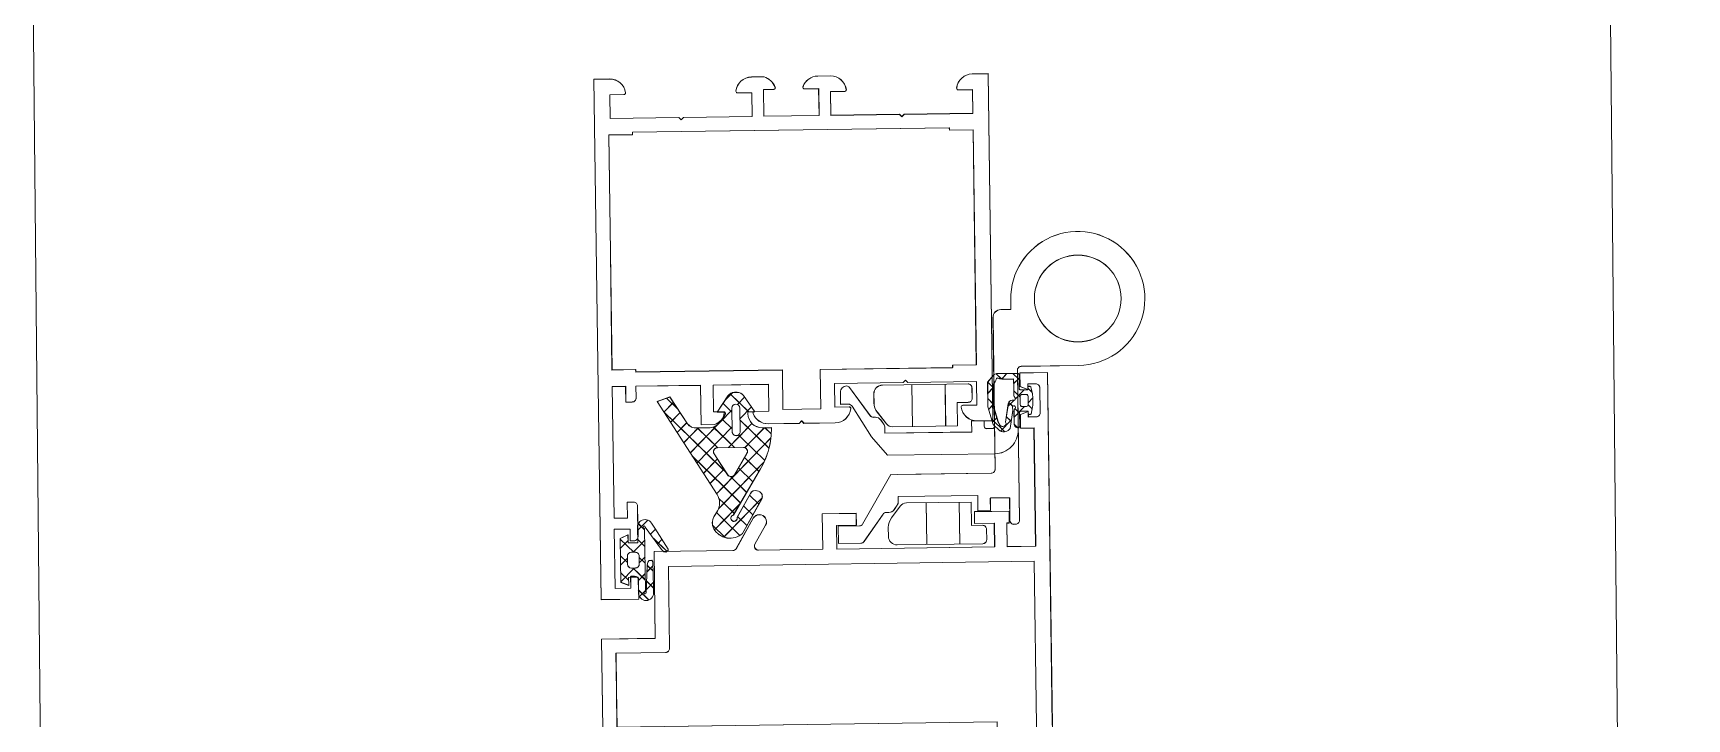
# Model space of a CAD drawing. Header units: millimetres. Extents: x 26282 to 30760, y 1404 to 4574.
# Drawn here: x 28163.6 to 28184.57, y 2905.6 to 2914.3 of the extents above; entities that cross this region are included whole.
import ezdxf

# ---------------------------------------------------------------- set-up
doc = ezdxf.new("R2010")
doc.units = ezdxf.units.MM
doc.header["$LTSCALE"] = 0.25
for name, color, linetype, lineweight in [('AB-DUV', 4, 'Continuous', 50), ('B_BOSLUK', 4, 'Continuous', 0), ('DOĞRAMA', 30, 'Continuous', 20)]:
    doc.layers.add(name, color=color, linetype=linetype, lineweight=lineweight)

# ---------------------------------------------------------------- blocks, each defined once
blk = doc.blocks.new('CHD03_1914', base_point=(-50, -44.000001))
at = {"color": 40, "linetype": 'Continuous'}
blk.add_lwpolyline([(-50, -44), (-50, -11), (-50, 22), (-45.2, 22), (-45.2, 19.6, -0.414214), (-45.7, 19.1), (-46.2, 19.1), (-46.2, 20.6), (-48.2, 20.6), (-48.2, 13.1), (-46.2, 13.1), (-46.2, 14.6), (-45.7, 14.6, -0.414214), (-45.2, 14.1), (-45.2, 10.2, -0.414214), (-45.7, 9.7), (-46.5, 9.7), (-46.5, 11.7), (-48.2, 11.7), (-48.2, -5), (-46.5, -5), (-46.5, -3), (-45.7, -3, -0.414214), (-45.2, -3.5), (-45.2, -5), (-37, -5), (-37, 0), (-35.297056, 0, -0.209119), (-33.911436, -1.333339, -0.517625), (-34.099998, -1.6), (-35.4, -1.6), (-35.4, -5), (-28.4, -5), (-28.4, -1.6), (-30.2, -1.6, -0.517638), (-30.388562, -1.333333, -0.317837), (-28.502944, 0), (-24.545899, 0), (-24.245899, -0.3), (-23.945899, 0), (-19.988855, 0, -0.381966), (-18.001239, -1.777778, -0.447214), (-18.2, -1.999999), (-20, -2), (-20, -5), (-11.3, -5), (-11, -5.3), (-10.7, -5), (-2, -5), (-2, -2), (-3.8, -2, -0.447214), (-3.998762, -1.777778, -0.381966), (-2.011146, 0), (0, 0), (0, -44), (-2.011146, -44, -0.381966), (-3.998762, -42.222222, -0.44721), (-3.800002, -42), (-2, -42), (-2, -39), (-10.7, -39), (-11, -38.7), (-11.3, -39), (-20, -39), (-20, -42), (-18.2, -42, -0.447214), (-18.001238, -42.222222, -0.381966), (-19.988855, -44.000001), (-21.602944, -44, -0.317837), (-23.488562, -42.666667, -0.517633), (-23.300003, -42.4), (-21.5, -42.4), (-21.5, -39), (-28.5, -39), (-28.5, -42.4), (-27.2, -42.4, -0.517638), (-27.011438, -42.666667, -0.209118), (-28.397054, -44), (-30.011146, -44, -0.381966), (-31.998762, -42.222222, -0.44721), (-31.800002, -42), (-30, -42), (-30, -39), (-38.7, -39), (-39, -38.7), (-39.3, -39), (-48, -39), (-48, -42), (-46.2, -42, -0.447214), (-46.001238, -42.222222, -0.381966), (-47.988855, -44.000001), (-50, -44)], format="xyb", close=True, dxfattribs=at)
blk.add_lwpolyline([(-48.2, -22), (-48.2, -36.9), (-45.2, -36.9), (-45.2, -37.2), (-5, -37.2), (-5, -36.9), (-2, -36.9), (-2, -7.1), (-5, -7.1), (-5, -6.8), (-21.8, -6.8), (-21.8, -1.8), (-26.6, -1.8), (-26.6, -6.8), (-45.2, -6.8), (-45.2, -7.1), (-48.2, -7.1), (-48.2, -22)], close=True, dxfattribs=at)
blk = doc.blocks.new('CHD03_1923', base_point=(-6.8, -22))
at = {"color": 40, "linetype": 'Continuous'}
for points in [[(-6.8, 11), (-6.8, 30.9), (-6.8, 50.8), (-6.8, 51), (-2, 51), (-2, 48.6, -0.414214), (-2.5, 48.1), (-3, 48.1), (-3, 49.6), (-5, 49.6), (-5, 42.1), (-3, 42.1), (-3, 43.6), (-2.5, 43.6, -0.414214), (-2, 43.1), (-2, 39.2, -0.414214), (-2.5, 38.7), (-3.3, 38.7), (-3.3, 40.7), (-5, 40.7), (-5, 24), (-3.3, 24), (-3.3, 26), (-2.5, 26, -0.414214), (-2, 25.5), (-2, 24), (21.6, 24), (21.6, 29), (23.2, 29, -0.414214), (25.2, 27), (23.2, 27), (23.2, 24), (41.2, 24), (41.2, 27), (39.2, 27, -0.414214), (41.2, 29), (43.2, 29), (43.2, 27.7), (45.2, 27.7, -0.414214), (50.2, 22.7), (50.2, -22), (46.7, -22), (46.7, -20.273885), (47.7, -19.9), (47.7, -20.6), (48.7, -20.6, 0.414214), (49.2, -20.1), (49.2, -16.9, 0.414214), (48.7, -16.4), (47.7, -16.4), (47.7, -17.1), (46.7, -16.726115), (46.7, -15), (48.4, -15), (48.4, 0), (44.8, 0), (44.8, -3), (45.1, -3), (45.1, -4.5), (40.7, -4.5), (40.7, -3), (43.2, -3), (43.2, 0), (23.2, 0), (23.2, -3), (25.7, -3), (25.7, -4.5), (21.4, -4.5), (21.4, 0), (13.24641, 0, 0.57735), (12.813397, -0.75), (14.199038, -3.15, -0.57735), (13.419615, -4.5, -0.267949), (12.640192, -4.05), (10.446261, -0.25, 0.267949), (10.013248, 0), (0, 0), (0, 11), (-6.8, 11)], [(-5, 17.5), (-5, 12.8), (1.3, 12.8, -0.414214), (1.8, 12.3), (1.8, 1.9), (48.2, 1.9), (48.2, 22.699951, 0.414214), (45.200049, 25.7), (43.2, 25.7), (43.2, 22.2), (-5, 22.2), (-5, 17.5)]]:
    blk.add_lwpolyline(points, format="xyb", close=True, dxfattribs=at)
blk = doc.blocks.new('CHD50D23', base_point=(110.983776, 153.85743))
at = {"color": 1, "linetype": 'Continuous'}
for p, q in [((117.791548, 170.671326), (119.381447, 172.261226)), ((119.568875, 171.841832), (119.206204, 172.204502)), ((119.457419, 170.215877), (121.244586, 172.003044)), ((119.432791, 169.856596), (118.032092, 171.257294)), ((118.315634, 169.074092), (119.457419, 170.215877)), ((124.138771, 167.271936), (119.568875, 171.841832)), ((120.970782, 169.60792), (122.142332, 170.77947)), ((119.296707, 167.87136), (118.580823, 168.587243)), ((118.649877, 167.287015), (119.301305, 167.938443)), ((119.145191, 165.661009), (121.37384, 167.889658)), ((124.455498, 162.712568), (119.296707, 167.87136)), ((119.301305, 167.938443), (120.572703, 169.209841)), ((121.333881, 167.955505), (119.432791, 169.856596)), ((121.747604, 168.263422), (122.91966, 169.435477)), ((122.524426, 166.918923), (123.696988, 168.091485)), ((119.160623, 165.886123), (118.364104, 166.682642)), ((124.278265, 160.768481), (119.160623, 165.886123)), ((120.14134, 164.535837), (122.174977, 166.569474)), ((115.348278, 161.864095), (119.145191, 165.661009)), ((118.528593, 162.275512), (116.730908, 164.073197)), ((119.024539, 163.900887), (117.547506, 165.37792)), ((118.989078, 163.383575), (119.611946, 164.006444)), ((119.345191, 163.580234), (119.024539, 163.900887)), ((121.172168, 163.445345), (122.976114, 165.249291)), ((121.973305, 162.125161), (123.777251, 163.929107)), ((111.799457, 156.193954), (118.989078, 163.383575)), ((120.452072, 158.230713), (115.91431, 162.768475)), ((121.603057, 159.633594), (124.527445, 162.557981)), ((116.124999, 158.315145), (114.281114, 160.15903)), ((118.720503, 157.840961), (115.097712, 161.463753)), ((116.041968, 158.315145), (118.584254, 160.857431)), ((118.064864, 158.216721), (120.705574, 160.857431)), ((121.299351, 159.504754), (119.946674, 160.857431)), ((121.237452, 159.267988), (121.603057, 159.633594)), ((122.965684, 157.838422), (121.299351, 159.504754)), ((121.452072, 157.361288), (125.087016, 160.996232)), ((122.788808, 160.136617), (122.034401, 160.891024)), ((124.529431, 158.395995), (122.788808, 160.136617)), ((125.34237, 159.704376), (124.278265, 160.768481)), ((113.865869, 156.331635), (112.647918, 157.549586)), ((114.691525, 157.627299), (113.464516, 158.854308)), ((120.452072, 156.109392), (118.977527, 157.583937)), ((119.211984, 157.24252), (120.452072, 158.482608)), ((124.608099, 158.395995), (125.396213, 159.184109)), ((113.040212, 155.035971), (111.83132, 156.244863)), ((112.193401, 154.466577), (113.52755, 155.800727)), ((119.332913, 155.242129), (120.452072, 156.361288)), ((120.244395, 154.032291), (122.569534, 156.35743)), ((122.081038, 154.480426), (121.159141, 155.402323)), ((122.94395, 155.738834), (121.452072, 157.230713)), ((111.107571, 154.847292), (111.014722, 154.940141)), ((120.547923, 153.892221), (119.627241, 154.812903))]:
    blk.add_line(p, q, dxfattribs=at)
for points in [[(117.942326, 171.103172, -0.229763), (119.601084, 172.311706, -0.229763), (121.577, 171.756923), (124.065182, 167.454881, -0.472021), (123.686104, 166.442525), (123.493312, 166.376425, -0.353954), (122.651853, 166.698377), (120.910699, 169.711911, 2.506605), (120.443837, 169.422198), (123.974866, 163.603459, -0.068514), (125.058809, 161.099606, -0.068514), (125.425814, 158.395994), (124.268132, 158.395995, 0.414213), (122.468133, 156.595995), (122.468132, 156.35743), (123.368132, 156.35743), (121.951762, 154.2919, -0.247171), (121.127035, 153.857431), (120.80923, 153.85743, -0.247171), (119.984502, 154.2919), (118.568132, 156.35743), (119.468132, 156.35743), (119.468132, 156.395995, 0.347266), (117.672353, 158.315146), (115.962865, 158.315145, 0.239382), (114.781982, 157.769249), (112.588983, 154.327878), (110.983776, 154.890697), (118.422358, 166.775718, 0.283277), (118.436838, 168.874362), (117.984154, 169.620334, -0.264505), (117.942326, 171.103172)], [(118.960417, 162.96546), (118.120011, 161.622698, 0.58904), (118.543842, 160.857431), (121.854332, 160.857431, 0.584485), (122.281783, 161.616824), (120.652103, 164.302354, 0.558043), (119.800823, 164.308222), (118.960417, 162.96546)], [(120.952072, 159.35743, 0.414214), (120.452072, 158.85743), (120.452072, 155.85743, 1), (121.452072, 155.85743), (121.452072, 158.85743, 0.414214), (120.952072, 159.35743)]]:
    blk.add_lwpolyline(points, format="xyb", close=True, dxfattribs=at)
blk = doc.blocks.new('CHDF04003', base_point=(37.284957, 5))
at = {"color": 1, "linetype": 'Continuous'}
for p, q in [((37.729913, 10.703346), (39.399343, 12.372776)), ((38.421362, 10.594387), (37.861524, 11.154225)), ((40.246172, 10.890898), (38.857086, 12.279984)), ((39.624131, 10.476244), (40.217465, 11.069578)), ((41.93707, 9.2), (40.59733, 10.53974)), ((40.600059, 11.452172), (41.045158, 11.897271)), ((37.293177, 8.145289), (37.987715, 8.839827)), ((37.987187, 8.907242), (37.38222, 9.512209)), ((40.620116, 8.395634), (39.83228, 9.183469)), ((39.93923, 8.670022), (40.439745, 9.170537)), ((40.723878, 9.45467), (41.29733, 10.028122)), ((42.399786, 9.009257), (42.899508, 9.50898)), ((43, 8.13707), (42.4, 8.73707)), ((38.003934, 6.769175), (37.29851, 7.474599)), ((37.316668, 6.04746), (38.004201, 6.734993)), ((40.59733, 7.206802), (41.39733, 8.006802)), ((41.29733, 5.597099), (40.59733, 6.297099)), ((41.366735, 7.649014), (40.79423, 8.221519)), ((41.915749, 7.1), (41.366735, 7.649014)), ((42.4, 6.888151), (42.8986, 7.386751)), ((38.393517, 5.002989), (39.069289, 5.678761)), ((39.773109, 5), (39.091574, 5.681534)), ((40.511849, 5), (41.29733, 5.785481))]:
    blk.add_line(p, q, dxfattribs=at)
for points in [[(41.09733, 5), (40.226353, 5), (39.355377, 5), (38.448105, 5, -0.218314), (38.069259, 5.173693), (37.309794, 6.055441), (37.284957, 9.179001), (37.945369, 11.441463), (38.781607, 12.238382, -0.395926), (40.072928, 11.96923), (40.4431, 9.665137, -0.148871), (40.411451, 9.375576, 1.200383), (40.79733, 9.288547), (40.79733, 9.304706, 0.185572), (40.740187, 9.43721, -0.196262), (40.59733, 9.787137), (40.59733, 11.4, -0.414214), (41.09733, 11.9, -0.414214), (41.29733, 11.7), (41.29733, 10, 0.414214), (41.49733, 9.8), (42.4, 9.8), (42.4, 10.05, -0.715976), (42.758473, 10.17201), (42.951638, 9.263906, -0.078227), (43, 8.956686), (43, 7.943314, -0.078227), (42.951638, 7.636094), (42.758473, 6.72799, -0.715976), (42.4, 6.85), (42.4, 7.1), (41.49733, 7.1, 0.414214), (41.29733, 6.9), (41.29733, 5.2, -0.414214), (41.09733, 5)], [(40.003766, 5.7), (40.59733, 5.7), (40.59733, 6.70367), (40.59733, 7.707341, -0.195022), (40.73852, 8.055558, 0.665439), (40.594025, 8.397239), (40.38462, 8.397239, -0.360529), (39.893309, 8.80443), (39.515937, 11.148215, -0.253498), (39.58377, 11.326286, 0.594005), (38.820824, 11.570149), (38.55172, 11.052348), (37.985953, 9.064753), (38.006028, 6.501792, 0.177804), (38.127169, 6.17907), (38.268751, 6.014693, -0.175026), (38.389824, 5.697358, 0.629163), (38.635648, 5.584616, -0.075928), (39.410201, 5.7), (40.003766, 5.7)], [(41.455909, 7.758579, 0.198912), (41.59733, 7.7), (42.2, 7.7, 0.414214), (42.4, 7.9), (42.4, 9, 0.414214), (42.2, 9.2), (41.59733, 9.2, 0.414214), (41.39733, 9), (41.39733, 7.9, 0.198912), (41.455909, 7.758579)]]:
    blk.add_lwpolyline(points, format="xyb", close=True, dxfattribs=at)
blk = doc.blocks.new('CHD40D08', base_point=(-2.21267, -2.905012))
at = {"color": 1, "linetype": 'Continuous'}
for p, q in [((0, 5.969856), (1.319355, 7.289211)), ((0.12533, 6.85077), (0.904473, 6.071627)), ((-2.21267, 4.946129), (-0.482761, 3.21622)), ((-2.21267, 3.757186), (-1.21267, 4.757186)), ((-0.632316, 3.21622), (0.904473, 4.753009)), ((0, 4.854779), (0.904473, 3.950306)), ((1.017205, 5.958895), (1.924654, 5.051445)), ((1.069674, 4.91821), (1.934707, 5.783243)), ((-2.21267, 2.824809), (-1.333018, 1.945157)), ((-2.21267, 1.635866), (-1.333018, 2.515518)), ((0.166981, 2.566478), (0.904473, 1.828986)), ((0.166982, 1.894197), (0.904473, 2.631688)), ((1.129836, 3.724943), (1.8882, 2.96658)), ((1.171493, 2.898708), (1.899747, 3.626962)), ((-2.21267, -0.485455), (-0.510996, 1.216219)), ((-2.21267, 0.703488), (-1.21267, -0.296512)), ((-0.604081, 1.21622), (0.039793, 0.572346)), ((0.039793, 0.572346), (0.904473, -0.292334)), ((0.061836, -0.332269), (0.904473, 0.510368)), ((2.045652, -0.469774), (3.706779, 1.191354)), ((2.524604, 0.208855), (3.086884, -0.353425)), ((3.601991, 1.252788), (3.846916, 1.007863)), ((-0.000001, -1.509181), (0.092774, -1.601955)), ((0, -0.394105), (0.061836, -0.332269)), ((0.092774, -1.601955), (1.325459, -2.834641)), ((0.115405, -2.400021), (0.904473, -1.610952)), ((1.646901, -1.034763), (2.284292, -1.672154))]:
    blk.add_line(p, q, dxfattribs=at)
for points in [[(3.56458, 1.274721), (3.853054, 1.105598), (3.839039, 0.882431), (2.197611, -1.814579), (1.801975, -2.439764, -0.413949), (0.422965, -2.750501, -0.119976), (0.112064, -2.393627, -0.119976), (-0.000001, -1.93378), (0, 0), (-1.21267, 0), (-1.21267, -1), (-2.21267, -0.565218), (-2.21267, 5.005452), (-1.21267, 5.396757), (-1.21267, 4.396757), (0, 4.396757), (0, 6.36622, -0.404548), (0.967353, 7.365686, -0.404548), (1.934706, 6.366219), (1.934707, 5.626366), (1.87951, 2.469611), (1.772015, 2.273538), (1.437813, 2.284888), (1.245523, 2.492312), (1.171532, 2.897929), (0.995458, 6.390233, 2.044702), (0.823804, 6.2417), (0.904473, 6.143585), (0.904473, -1.711145), (0.823804, -1.809259, 2.04471), (0.995459, -1.957792), (3.011747, 0.899087), (3.291174, 1.202272), (3.56458, 1.274721)], [(0.020535, 1.362666, 0.198912), (0.166982, 1.71622), (0.166981, 2.71622, 0.414213), (-0.333018, 3.21622), (-0.833018, 3.21622, 0.414213), (-1.333018, 2.71622), (-1.333018, 1.716219, 0.414213), (-0.833018, 1.21622), (-0.333018, 1.216219, 0.198912), (0.020535, 1.362666)]]:
    blk.add_lwpolyline(points, format="xyb", close=True, dxfattribs=at)
blk = doc.blocks.new('MENT')
at = {"color": 0}
for p, q in [((-265.21, -280), (-259.91, -280)), ((-274.89, -281.59), (-280.19, -281.59)), ((-265.21, -284.2), (-259.91, -284.2)), ((-274.89, -285.79), (-280.19, -285.79))]:
    blk.add_line(p, q, dxfattribs=at)
for points in [[(-268.83, -287.73), (-268.83, -275.9, 0.414214), (-269.33, -275.4), (-288.56, -275.4, -0.414214), (-289.56, -274.4), (-289.56, -273.11), (-290.83, -273.11, -2.414214), (-282.33, -264.61), (-282.33, -271.9, 0.414214), (-281.83, -272.4), (-262.81, -272.4, -0.414214), (-262.31, -272.9), (-262.31, -273.1, -0.414214), (-262.81, -273.6), (-265.69, -273.6), (-265.69, -276.05), (-264.09, -276.05), (-264.09, -277.65), (-266.03, -277.65), (-266.03, -287.73), (-265.4, -287.73, -0.155219), (-264.94, -287.88), (-264.38, -288.28, -0.243349), (-264.04, -288.93), (-264.04, -289.28, 0.24151), (-263.83, -289.69), (-260.42, -292.14, -0.260953), (-260.18, -292.57), (-260.18, -295.38), (-262.38, -295.38), (-262.38, -292.71, 0.255186), (-262.61, -292.29), (-268.83, -288.62), (-268.83, -275.9)], [(-289.56, -273.11), (-290.83, -273.11), (-289.56, -273.11), (-289.56, -274.4, 0.414214), (-288.56, -275.4), (-274.79, -275.4, -0.414214), (-274.49, -275.7), (-274.49, -276.4, -0.414214), (-274.79, -276.7), (-275.49, -276.7), (-275.49, -278.3), (-274.09, -278.3), (-274.09, -289.3), (-274.79, -289.3, 0.155219), (-275.26, -289.45), (-275.79, -289.82, 0.243349), (-276.13, -290.48), (-276.13, -290.74, -0.24262), (-276.34, -291.14), (-279.96, -293.72, 0.212984), (-280.15, -294.08), (-280.15, -294.08, 0.414214), (-279.35, -294.88), (-277.83, -294.88), (-277.83, -293.88, -0.26051), (-277.57, -293.41), (-273.65, -291), (-271.29, -289), (-271.29, -275.4, 0.414214), (-274.29, -272.4), (-281.83, -272.4, -0.414214), (-282.33, -271.9), (-282.33, -264.61, 2.414214), (-290.83, -273.11)], [(-259.91, -277.09, 0.414214), (-260.41, -276.59), (-261.74, -276.59, 0.414214), (-262.24, -277.09), (-262.24, -278.5), (-265.21, -278.5), (-265.21, -286.71, 0.233693), (-264.82, -287.51), (-263.35, -288.63, 0.164588), (-262.13, -289.04), (-261.01, -289.04, 0.414214), (-259.91, -287.94)], [(-280.19, -278.68, -0.414214), (-279.69, -278.18), (-278.36, -278.18, -0.414214), (-277.86, -278.68), (-277.86, -280.09), (-274.89, -280.09), (-274.89, -288.31, -0.233693), (-275.28, -289.1), (-276.75, -290.23, -0.164588), (-277.97, -290.64), (-279.09, -290.64, -0.414214), (-280.19, -289.54)]]:
    blk.add_lwpolyline(points, format="xyb", close=True, dxfattribs=at)
blk.add_circle((-290.83, -264.61), 5.5, dxfattribs=at)
blk.add_circle((-290.83, -264.61), 5.5, dxfattribs=at)
blk = doc.blocks.new('A$C24106D73')
at = {"layer": 'DOĞRAMA', "lineweight": 25}
blk.add_blockref('MENT', (332.82, 377.52), dxfattribs=at)
at = {"layer": 'DOĞRAMA', "color": 7, "xscale": -1, "rotation": 270}
for name, p in [('CHD03_1923', (51.33, 51.93)), ('CHDF04003', (51.38, 101.31)), ('CHD03_1914', (13.33, 51.93)), ('CHD50D23', (53.28, 59.39)), ('CHD40D08', (69.26, 54.46))]:
    blk.add_blockref(name, p, dxfattribs=at)
blk = doc.blocks.new('A$C187D15ED')
at = {"layer": 'B_BOSLUK', "lineweight": 0}
for points in [[(8614.146, 2609.903), (8613.172, 2709.874)], [(8593.173, 2709.68), (8594.147, 2609.684)]]:
    blk.add_lwpolyline(points, dxfattribs=at)
at = {"layer": 'DOĞRAMA', "color": 155, "xscale": 0.0999999999999993, "yscale": 0.0999999999999993, "zscale": 0.0999999999999993, "rotation": 270.7970392650153}
blk.add_blockref('A$C24106D73', (8595.073, 2709.944), dxfattribs=at)
blk.add_blockref('A$C24106D73', (8595.073, 2709.944), dxfattribs=at)

msp = doc.modelspace()

# ---------------------------------------------------------------- block references
at = {"layer": 'AB-DUV', "ltscale": 100}
msp.add_blockref('A$C187D15ED', (19570.424, 205.028, 5.126), dxfattribs=at)

# ---------------------------------------------------------------- next in the draw order: linework, layer by layer
at = {"layer": 'DOĞRAMA', "color": 1, "linetype": 'Continuous'}
for p, q in [((28175.809, 2909.976, 5.126), (28175.878, 2909.909, 5.126)), ((28175.947, 2909.978, 5.126), (28175.88, 2909.909, 5.126)), ((28176.021, 2909.979, 5.126), (28176.101, 2909.902, 5.126)), ((28175.703, 2909.87, 5.126), (28175.773, 2909.802, 5.126)), ((28175.773, 2909.799, 5.126), (28175.703, 2909.727, 5.126)), ((28176.1, 2909.92, 5.126), (28176.031, 2909.849, 5.126)), ((28176.164, 2909.771, 5.126), (28176.11, 2909.715, 5.126)), ((28176.212, 2909.793, 5.126), (28176.263, 2909.744, 5.126)), ((28171.523, 2909.627, 5.126), (28171.513, 2909.618, 5.126)), ((28171.716, 2909.611, 5.126), (28171.597, 2909.489, 5.126)), ((28171.631, 2909.667, 5.126), (28171.766, 2909.535, 5.126)), ((28172.346, 2909.599, 5.126), (28172.459, 2909.489, 5.126)), ((28172.465, 2909.736, 5.126), (28172.374, 2909.643, 5.126)), ((28172.435, 2909.721, 5.126), (28172.671, 2909.492, 5.126)), ((28172.619, 2909.679, 5.126), (28172.528, 2909.586, 5.126)), ((28172.707, 2909.555, 5.126), (28172.56, 2909.403, 5.126)), ((28175.704, 2909.66, 5.126), (28175.774, 2909.592, 5.126)), ((28175.774, 2909.585, 5.126), (28175.714, 2909.524, 5.126)), ((28176.037, 2909.64, 5.126), (28175.959, 2909.56, 5.126)), ((28175.969, 2909.611, 5.126), (28176.02, 2909.562, 5.126)), ((28176.033, 2909.759, 5.126), (28176.114, 2909.68, 5.126)), ((28176.169, 2909.561, 5.126), (28176.037, 2909.425, 5.126)), ((28176.11, 2909.715, 5.126), (28176.054, 2909.657, 5.126)), ((28176.274, 2909.669, 5.126), (28176.215, 2909.608, 5.126)), ((28176.215, 2909.581, 5.126), (28176.266, 2909.532, 5.126)), ((28171.594, 2909.494, 5.126), (28172.323, 2908.785, 5.126)), ((28171.801, 2909.483, 5.126), (28171.68, 2909.359, 5.126)), ((28171.885, 2909.354, 5.126), (28171.764, 2909.23, 5.126)), ((28172.459, 2909.514, 5.126), (28172.313, 2909.365, 5.126)), ((28172.336, 2909.399, 5.126), (28172.462, 2909.277, 5.126)), ((28172.713, 2909.345, 5.126), (28172.548, 2909.176, 5.126)), ((28172.56, 2909.39, 5.126), (28172.929, 2909.032, 5.126)), ((28175.751, 2909.405, 5.126), (28175.92, 2909.24, 5.126)), ((28175.82, 2909.417, 5.126), (28175.765, 2909.36, 5.126)), ((28176.003, 2909.39, 5.126), (28175.866, 2909.249, 5.126)), ((28175.94, 2909.43, 5.126), (28176, 2909.372, 5.126)), ((28176.048, 2909.534, 5.126), (28176.107, 2909.477, 5.126)), ((28172.029, 2909.288, 5.126), (28171.847, 2909.101, 5.126)), ((28172.288, 2909.339, 5.126), (28171.931, 2908.971, 5.126)), ((28172.462, 2909.302, 5.126), (28172.014, 2908.842, 5.126)), ((28172.021, 2909.287, 5.126), (28172.279, 2909.037, 5.126)), ((28172.223, 2909.3, 5.126), (28172.491, 2909.04, 5.126)), ((28172.548, 2909.176, 5.126), (28172.415, 2909.039, 5.126)), ((28172.542, 2909.199, 5.126), (28172.579, 2909.163, 5.126)), ((28172.579, 2909.163, 5.126), (28172.875, 2908.875, 5.126)), ((28172.87, 2909.291, 5.126), (28172.698, 2909.115, 5.126)), ((28172.953, 2909.161, 5.126), (28172.848, 2909.054, 5.126)), ((28172.878, 2909.291, 5.126), (28172.957, 2909.214, 5.126)), ((28176.039, 2909.334, 5.126), (28176.084, 2909.29, 5.126)), ((28171.956, 2908.932, 5.126), (28172.341, 2908.557, 5.126)), ((28172.848, 2909.054, 5.126), (28172.343, 2908.535, 5.126)), ((28172.698, 2909.115, 5.126), (28172.624, 2909.038, 5.126)), ((28172.275, 2908.895, 5.126), (28172.098, 2908.713, 5.126)), ((28172.327, 2908.733, 5.126), (28172.181, 2908.583, 5.126)), ((28172.323, 2908.785, 5.126), (28172.386, 2908.723, 5.126)), ((28172.358, 2908.766, 5.126), (28172.327, 2908.733, 5.126)), ((28172.868, 2908.859, 5.126), (28172.36, 2908.336, 5.126)), ((28172.541, 2908.782, 5.126), (28172.724, 2908.604, 5.126)), ((28172.619, 2908.915, 5.126), (28172.802, 2908.737, 5.126)), ((28172.343, 2908.535, 5.126), (28172.265, 2908.454, 5.126)), ((28172.341, 2908.557, 5.126), (28172.567, 2908.337, 5.126)), ((28172.439, 2908.671, 5.126), (28172.646, 2908.471, 5.126)), ((28172.36, 2908.336, 5.126), (28172.289, 2908.264, 5.126)), ((28172.294, 2908.394, 5.126), (28172.36, 2908.33, 5.126)), ((28172.36, 2908.33, 5.126), (28172.489, 2908.204, 5.126)), ((28172.563, 2908.331, 5.126), (28172.376, 2908.138, 5.126)), ((28172.843, 2908.403, 5.126), (28172.392, 2907.94, 5.126)), ((28172.605, 2908.301, 5.126), (28172.724, 2908.185, 5.126)), ((28172.681, 2908.436, 5.126), (28172.8, 2908.321, 5.126)), ((28171.271, 2907.995, 5.126), (28171.393, 2908.12, 5.126)), ((28172.376, 2908.138, 5.126), (28172.238, 2907.996, 5.126)), ((28172.263, 2908.215, 5.126), (28172.379, 2908.102, 5.126)), ((28172.379, 2908.102, 5.126), (28172.56, 2907.926, 5.126)), ((28172.529, 2908.165, 5.126), (28172.648, 2908.05, 5.126)), ((28171.042, 2907.88, 5.126), (28171.215, 2907.712, 5.126)), ((28171.262, 2907.985, 5.126), (28171.271, 2907.995, 5.126)), ((28171.272, 2908.075, 5.126), (28171.352, 2907.997, 5.126)), ((28171.427, 2907.94, 5.126), (28171.49, 2908.005, 5.126)), ((28171.468, 2907.884, 5.126), (28171.636, 2907.72, 5.126)), ((28172.213, 2908.054, 5.126), (28172.374, 2907.898, 5.126)), ((28172.392, 2907.94, 5.126), (28172.357, 2907.903, 5.126)), ((28171.044, 2907.761, 5.126), (28171.142, 2907.862, 5.126)), ((28171.045, 2907.668, 5.126), (28171.134, 2907.581, 5.126)), ((28171.205, 2907.712, 5.126), (28171.269, 2907.777, 5.126)), ((28171.263, 2907.874, 5.126), (28171.27, 2907.868, 5.126)), ((28171.269, 2907.777, 5.126), (28171.354, 2907.865, 5.126)), ((28171.27, 2907.868, 5.126), (28171.355, 2907.785, 5.126)), ((28171.517, 2907.817, 5.126), (28171.572, 2907.874, 5.126)), ((28171.626, 2907.714, 5.126), (28171.65, 2907.739, 5.126)), ((28171.047, 2907.549, 5.126), (28171.133, 2907.638, 5.126)), ((28171.05, 2907.337, 5.126), (28171.22, 2907.512, 5.126)), ((28171.205, 2907.512, 5.126), (28171.361, 2907.36, 5.126)), ((28171.283, 2907.645, 5.126), (28171.358, 2907.573, 5.126)), ((28171.284, 2907.578, 5.126), (28171.357, 2907.653, 5.126)), ((28171.382, 2907.464, 5.126), (28171.457, 2907.54, 5.126)), ((28171.385, 2907.546, 5.126), (28171.459, 2907.474, 5.126)), ((28171.048, 2907.456, 5.126), (28171.149, 2907.357, 5.126)), ((28171.271, 2907.349, 5.126), (28171.36, 2907.441, 5.126)), ((28171.374, 2907.24, 5.126), (28171.463, 2907.332, 5.126)), ((28171.378, 2907.344, 5.126), (28171.465, 2907.259, 5.126)), ((28171.272, 2907.237, 5.126), (28171.406, 2907.107, 5.126)), ((28171.286, 2907.15, 5.126), (28171.363, 2907.229, 5.126))]:
    msp.add_line(p, q, dxfattribs=at)
at = {"layer": 'DOĞRAMA', "color": 0}
for p, q in [((28174.749, 2909.306, 5.126), (28174.742, 2909.836, 5.126)), ((28175.169, 2909.312, 5.126), (28175.162, 2909.842, 5.126)), ((28174.922, 2908.341, 5.126), (28174.93, 2907.811, 5.126)), ((28175.342, 2908.347, 5.126), (28175.35, 2907.817, 5.126))]:
    msp.add_line(p, q, dxfattribs=at)
at = {"layer": 'DOĞRAMA', "color": 40, "linetype": 'Continuous', "elevation": 5.126}
for points in [[(28170.707, 2913.71), (28170.753, 2910.411), (28170.799, 2907.111), (28171.279, 2907.118), (28171.276, 2907.358, 0.414214), (28171.225, 2907.407), (28171.175, 2907.406), (28171.177, 2907.256), (28170.977, 2907.254), (28170.967, 2908.004), (28171.167, 2908.006), (28171.169, 2907.856), (28171.219, 2907.857, 0.414214), (28171.268, 2907.908), (28171.262, 2908.298, 0.414214), (28171.212, 2908.347), (28171.132, 2908.346), (28171.135, 2908.146), (28170.965, 2908.144), (28170.941, 2909.813), (28171.111, 2909.816), (28171.114, 2909.616), (28171.194, 2909.617, 0.414214), (28171.243, 2909.668), (28171.241, 2909.818), (28172.061, 2909.829), (28172.068, 2909.329), (28172.238, 2909.331, 0.209119), (28172.375, 2909.467, 0.517625), (28172.356, 2909.493), (28172.226, 2909.491), (28172.221, 2909.831), (28172.921, 2909.841), (28172.926, 2909.501), (28172.746, 2909.498, 0.517638), (28172.727, 2909.472, 0.317837), (28172.918, 2909.341), (28173.313, 2909.346), (28173.343, 2909.377), (28173.373, 2909.347), (28173.769, 2909.353, 0.381966), (28173.965, 2909.533, 0.447214), (28173.945, 2909.555), (28173.765, 2909.553), (28173.761, 2909.853), (28174.631, 2909.865), (28174.661, 2909.895), (28174.691, 2909.866), (28175.561, 2909.878), (28175.565, 2909.578), (28175.385, 2909.575, 0.447214), (28175.366, 2909.553, 0.381966), (28175.567, 2909.378), (28175.768, 2909.38), (28175.707, 2913.78), (28175.506, 2913.777, 0.381966), (28175.309, 2913.597, 0.44721), (28175.329, 2913.575), (28175.509, 2913.577), (28175.514, 2913.277), (28174.644, 2913.265), (28174.614, 2913.235), (28174.584, 2913.264), (28173.714, 2913.252), (28173.71, 2913.552), (28173.89, 2913.555, 0.447214), (28173.909, 2913.577, 0.381966), (28173.708, 2913.752), (28173.547, 2913.75, 0.317837), (28173.36, 2913.614, 0.517633), (28173.379, 2913.588), (28173.559, 2913.59), (28173.564, 2913.25), (28172.864, 2913.24), (28172.859, 2913.58), (28172.989, 2913.582, 0.517638), (28173.008, 2913.609, 0.209118), (28172.867, 2913.741), (28172.706, 2913.738, 0.381966), (28172.51, 2913.558, 0.44721), (28172.53, 2913.536), (28172.71, 2913.538), (28172.714, 2913.238), (28171.844, 2913.226), (28171.814, 2913.196), (28171.784, 2913.225), (28170.914, 2913.213), (28170.91, 2913.513), (28171.09, 2913.516, 0.447214), (28171.109, 2913.538, 0.381966), (28170.908, 2913.713), (28170.707, 2913.71)], [(28170.995, 2905.964), (28170.988, 2906.434), (28171.618, 2906.442, 0.414214), (28171.668, 2906.493), (28171.653, 2907.533), (28176.293, 2907.598), (28176.322, 2905.518, -0.414214), (28176.026, 2905.214), (28175.826, 2905.211), (28175.821, 2905.561), (28171.001, 2905.494), (28170.995, 2905.964)]]:
    msp.add_lwpolyline(points, format="xyb", close=True, dxfattribs=at)
msp.add_lwpolyline([(28170.918, 2911.513), (28170.897, 2913.003), (28171.197, 2913.007), (28171.197, 2913.037), (28175.216, 2913.093), (28175.217, 2913.063), (28175.517, 2913.067), (28175.558, 2910.088), (28175.258, 2910.083), (28175.258, 2910.053), (28173.579, 2910.03), (28173.586, 2909.53), (28173.106, 2909.523), (28173.099, 2910.023), (28171.239, 2909.998), (28171.238, 2910.028), (28170.938, 2910.023), (28170.918, 2911.513)], close=True, dxfattribs=at)
at = {"layer": 'DOĞRAMA', "color": 0, "elevation": 5.126}
for points in [[(28174.564, 2908.698), (28175.747, 2908.715, 0.414214), (28175.796, 2908.765), (28175.77, 2910.688, -0.414214), (28175.868, 2910.789), (28175.997, 2910.791), (28175.995, 2910.918, -2.414214), (28176.857, 2910.08), (28176.128, 2910.069, 0.414214), (28176.079, 2910.019), (28176.105, 2908.117, -0.414214), (28176.056, 2908.067), (28176.036, 2908.066, -0.414214), (28175.985, 2908.116), (28175.981, 2908.404), (28175.736, 2908.4), (28175.738, 2908.24), (28175.578, 2908.238), (28175.576, 2908.432), (28174.568, 2908.418), (28174.568, 2908.355, -0.155219), (28174.554, 2908.308), (28174.515, 2908.252, -0.243349), (28174.451, 2908.217), (28174.416, 2908.216, 0.24151), (28174.375, 2908.195), (28174.135, 2907.85, -0.260953), (28174.093, 2907.826), (28173.811, 2907.822), (28173.808, 2908.042), (28174.075, 2908.046, 0.255186), (28174.117, 2908.069), (28174.475, 2908.697), (28175.747, 2908.715)], [(28175.997, 2910.791), (28175.995, 2910.918), (28175.997, 2910.791), (28175.868, 2910.789, 0.414214), (28175.77, 2910.688), (28175.789, 2909.311, -0.414214), (28175.759, 2909.28), (28175.689, 2909.279, -0.414214), (28175.659, 2909.309), (28175.658, 2909.379), (28175.498, 2909.377), (28175.5, 2909.237), (28174.4, 2909.221), (28174.399, 2909.292, 0.155219), (28174.384, 2909.338), (28174.345, 2909.391, 0.243349), (28174.279, 2909.424), (28174.253, 2909.423, -0.24262), (28174.212, 2909.444), (28173.95, 2909.802, 0.212984), (28173.914, 2909.821), (28173.913, 2909.821, 0.414214), (28173.835, 2909.74), (28173.837, 2909.588), (28173.937, 2909.589, -0.26051), (28173.984, 2909.564), (28174.23, 2909.175), (28174.434, 2908.942), (28175.794, 2908.961, 0.414214), (28176.089, 2909.265), (28176.079, 2910.019, -0.414214), (28176.128, 2910.069), (28176.857, 2910.08, 2.414214), (28175.995, 2910.918)], [(28175.453, 2909.846, -0.414214), (28175.503, 2909.797), (28175.505, 2909.664, -0.414214), (28175.456, 2909.613), (28175.315, 2909.611), (28175.319, 2909.314), (28174.498, 2909.303, -0.233693), (28174.418, 2909.341), (28174.303, 2909.487, -0.164588), (28174.261, 2909.607), (28174.259, 2909.72, -0.414214), (28174.367, 2909.831)], [(28175.64, 2907.821, 0.414214), (28175.69, 2907.871), (28175.688, 2908.005, 0.414214), (28175.637, 2908.054), (28175.496, 2908.052), (28175.492, 2908.349), (28174.671, 2908.338, 0.233693), (28174.592, 2908.297), (28174.481, 2908.148, 0.164588), (28174.442, 2908.026), (28174.444, 2907.914, 0.414214), (28174.555, 2907.806)]]:
    msp.add_lwpolyline(points, format="xyb", close=True, dxfattribs=at)
at = {"layer": 'DOĞRAMA', "color": 40, "linetype": 'Continuous', "elevation": 5.126}
msp.add_lwpolyline([(28176.522, 2905.521), (28176.459, 2909.99), (28176.109, 2909.985), (28176.112, 2909.813), (28176.212, 2909.777), (28176.211, 2909.847), (28176.311, 2909.848, -0.414214), (28176.362, 2909.799), (28176.367, 2909.479, -0.414214), (28176.317, 2909.428), (28176.217, 2909.427), (28176.216, 2909.497), (28176.117, 2909.458), (28176.119, 2909.285), (28176.289, 2909.288), (28176.31, 2907.788), (28175.95, 2907.783), (28175.946, 2908.083), (28175.976, 2908.083), (28175.974, 2908.233), (28175.534, 2908.227), (28175.536, 2908.077), (28175.786, 2908.081), (28175.79, 2907.781), (28173.79, 2907.753), (28173.786, 2908.053), (28174.036, 2908.056), (28174.034, 2908.206), (28173.604, 2908.2), (28173.61, 2907.75), (28172.795, 2907.739, -0.57735), (28172.751, 2907.813), (28172.886, 2908.055, 0.57735), (28172.806, 2908.189, 0.267949), (28172.729, 2908.143), (28172.515, 2907.76, -0.267949), (28172.472, 2907.734), (28171.471, 2907.721), (28171.486, 2906.621), (28170.806, 2906.611), (28170.806, 2906.611), (28170.834, 2904.621)], format="xyb", dxfattribs=at)
at = {"layer": 'DOĞRAMA', "color": 1, "linetype": 'Continuous', "elevation": 5.126}
for points in [[(28176.08, 2909.98), (28175.992, 2909.979), (28175.905, 2909.977), (28175.815, 2909.976, 0.218314), (28175.777, 2909.958), (28175.702, 2909.869), (28175.704, 2909.557), (28175.773, 2909.331), (28175.858, 2909.253, 0.395926), (28175.987, 2909.282), (28176.021, 2909.512, 0.148871), (28176.017, 2909.541, -1.200383), (28176.056, 2909.551), (28176.056, 2909.549, -0.185572), (28176.05, 2909.536, 0.196262), (28176.036, 2909.5), (28176.038, 2909.339, 0.414214), (28176.089, 2909.29, 0.414214), (28176.109, 2909.31), (28176.106, 2909.48, -0.414214), (28176.126, 2909.5), (28176.216, 2909.502), (28176.217, 2909.477, 0.715976), (28176.253, 2909.465), (28176.271, 2909.556, 0.078227), (28176.275, 2909.587), (28176.274, 2909.688, 0.078227), (28176.269, 2909.719), (28176.248, 2909.809, 0.715976), (28176.212, 2909.797), (28176.213, 2909.772), (28176.122, 2909.77, -0.414214), (28176.102, 2909.79), (28176.1, 2909.96, 0.414214), (28176.08, 2909.98)], [(28175.971, 2909.908), (28176.031, 2909.909), (28176.032, 2909.809), (28176.033, 2909.708, 0.195022), (28176.048, 2909.674, -0.665439), (28176.034, 2909.639), (28176.013, 2909.639, 0.360529), (28175.964, 2909.598), (28175.93, 2909.363, 0.253498), (28175.937, 2909.345, -0.594005), (28175.861, 2909.32), (28175.833, 2909.371), (28175.774, 2909.569), (28175.773, 2909.825, -0.177804), (28175.784, 2909.858), (28175.798, 2909.874, 0.175026), (28175.81, 2909.906, -0.629163), (28175.834, 2909.918, 0.075928), (28175.912, 2909.908), (28175.971, 2909.908)], [(28172.229, 2908.011, 0.229763), (28172.396, 2907.893, 0.229763), (28172.593, 2907.951), (28172.836, 2908.385, 0.472021), (28172.797, 2908.485), (28172.777, 2908.492, 0.353954), (28172.693, 2908.458), (28172.524, 2908.155, -2.506605), (28172.476, 2908.183), (28172.821, 2908.77, 0.068514), (28172.926, 2909.022, 0.068514), (28172.959, 2909.292), (28172.844, 2909.291, -0.414213), (28172.661, 2909.468), (28172.661, 2909.492), (28172.751, 2909.493), (28172.606, 2909.698, 0.247171), (28172.523, 2909.74), (28172.491, 2909.74, 0.247171), (28172.409, 2909.695), (28172.271, 2909.487), (28172.361, 2909.488), (28172.361, 2909.484, -0.347266), (28172.184, 2909.29), (28172.013, 2909.287, -0.239382), (28171.894, 2909.34), (28171.67, 2909.681), (28171.51, 2909.623), (28172.271, 2908.445, -0.283277), (28172.275, 2908.235), (28172.231, 2908.16, 0.264505), (28172.229, 2908.011)], [(28172.513, 2909.19, -0.414214), (28172.463, 2909.239), (28172.458, 2909.539, -1), (28172.558, 2909.541), (28172.563, 2909.241, -0.414214), (28172.513, 2909.19)], [(28176.119, 2909.705, -0.198912), (28176.133, 2909.711), (28176.194, 2909.711, -0.414214), (28176.214, 2909.692), (28176.215, 2909.582, -0.414214), (28176.196, 2909.561), (28176.135, 2909.561, -0.414214), (28176.115, 2909.58), (28176.114, 2909.69, -0.198912), (28176.119, 2909.705)], [(28172.319, 2908.826), (28172.233, 2908.96, -0.58904), (28172.275, 2909.037), (28172.606, 2909.041, -0.584485), (28172.649, 2908.966), (28172.49, 2908.695, -0.558043), (28172.405, 2908.693), (28172.319, 2908.826)], [(28171.622, 2907.712), (28171.651, 2907.729), (28171.649, 2907.752), (28171.481, 2908.019), (28171.441, 2908.081, 0.413949), (28171.302, 2908.11, 0.119976), (28171.272, 2908.074, 0.119976), (28171.261, 2908.028), (28171.264, 2907.834), (28171.143, 2907.833), (28171.141, 2907.933), (28171.042, 2907.888), (28171.05, 2907.331), (28171.15, 2907.293), (28171.149, 2907.393), (28171.27, 2907.395), (28171.273, 2907.198, 0.404548), (28171.371, 2907.099, 0.404548), (28171.466, 2907.201), (28171.465, 2907.275), (28171.455, 2907.59), (28171.444, 2907.61), (28171.411, 2907.608), (28171.392, 2907.587), (28171.385, 2907.546), (28171.372, 2907.197, -2.044702), (28171.355, 2907.211), (28171.363, 2907.221), (28171.352, 2908.007), (28171.344, 2908.016, -2.04471), (28171.361, 2908.032), (28171.566, 2907.749), (28171.595, 2907.719), (28171.622, 2907.712)], [(28171.268, 2907.698, -0.198912), (28171.283, 2907.663), (28171.284, 2907.563, -0.414213), (28171.235, 2907.512), (28171.185, 2907.512, -0.414213), (28171.134, 2907.561), (28171.133, 2907.661, -0.414213), (28171.182, 2907.712), (28171.232, 2907.712, -0.198912), (28171.268, 2907.698)]]:
    msp.add_lwpolyline(points, format="xyb", close=True, dxfattribs=at)
at = {"layer": 'DOĞRAMA', "color": 0}
msp.add_circle((28176.845, 2910.929, 5.126), 0.55, dxfattribs=at)
msp.add_circle((28176.845, 2910.929, 5.126), 0.55, dxfattribs=at)

doc.saveas('drawing.dxf')
